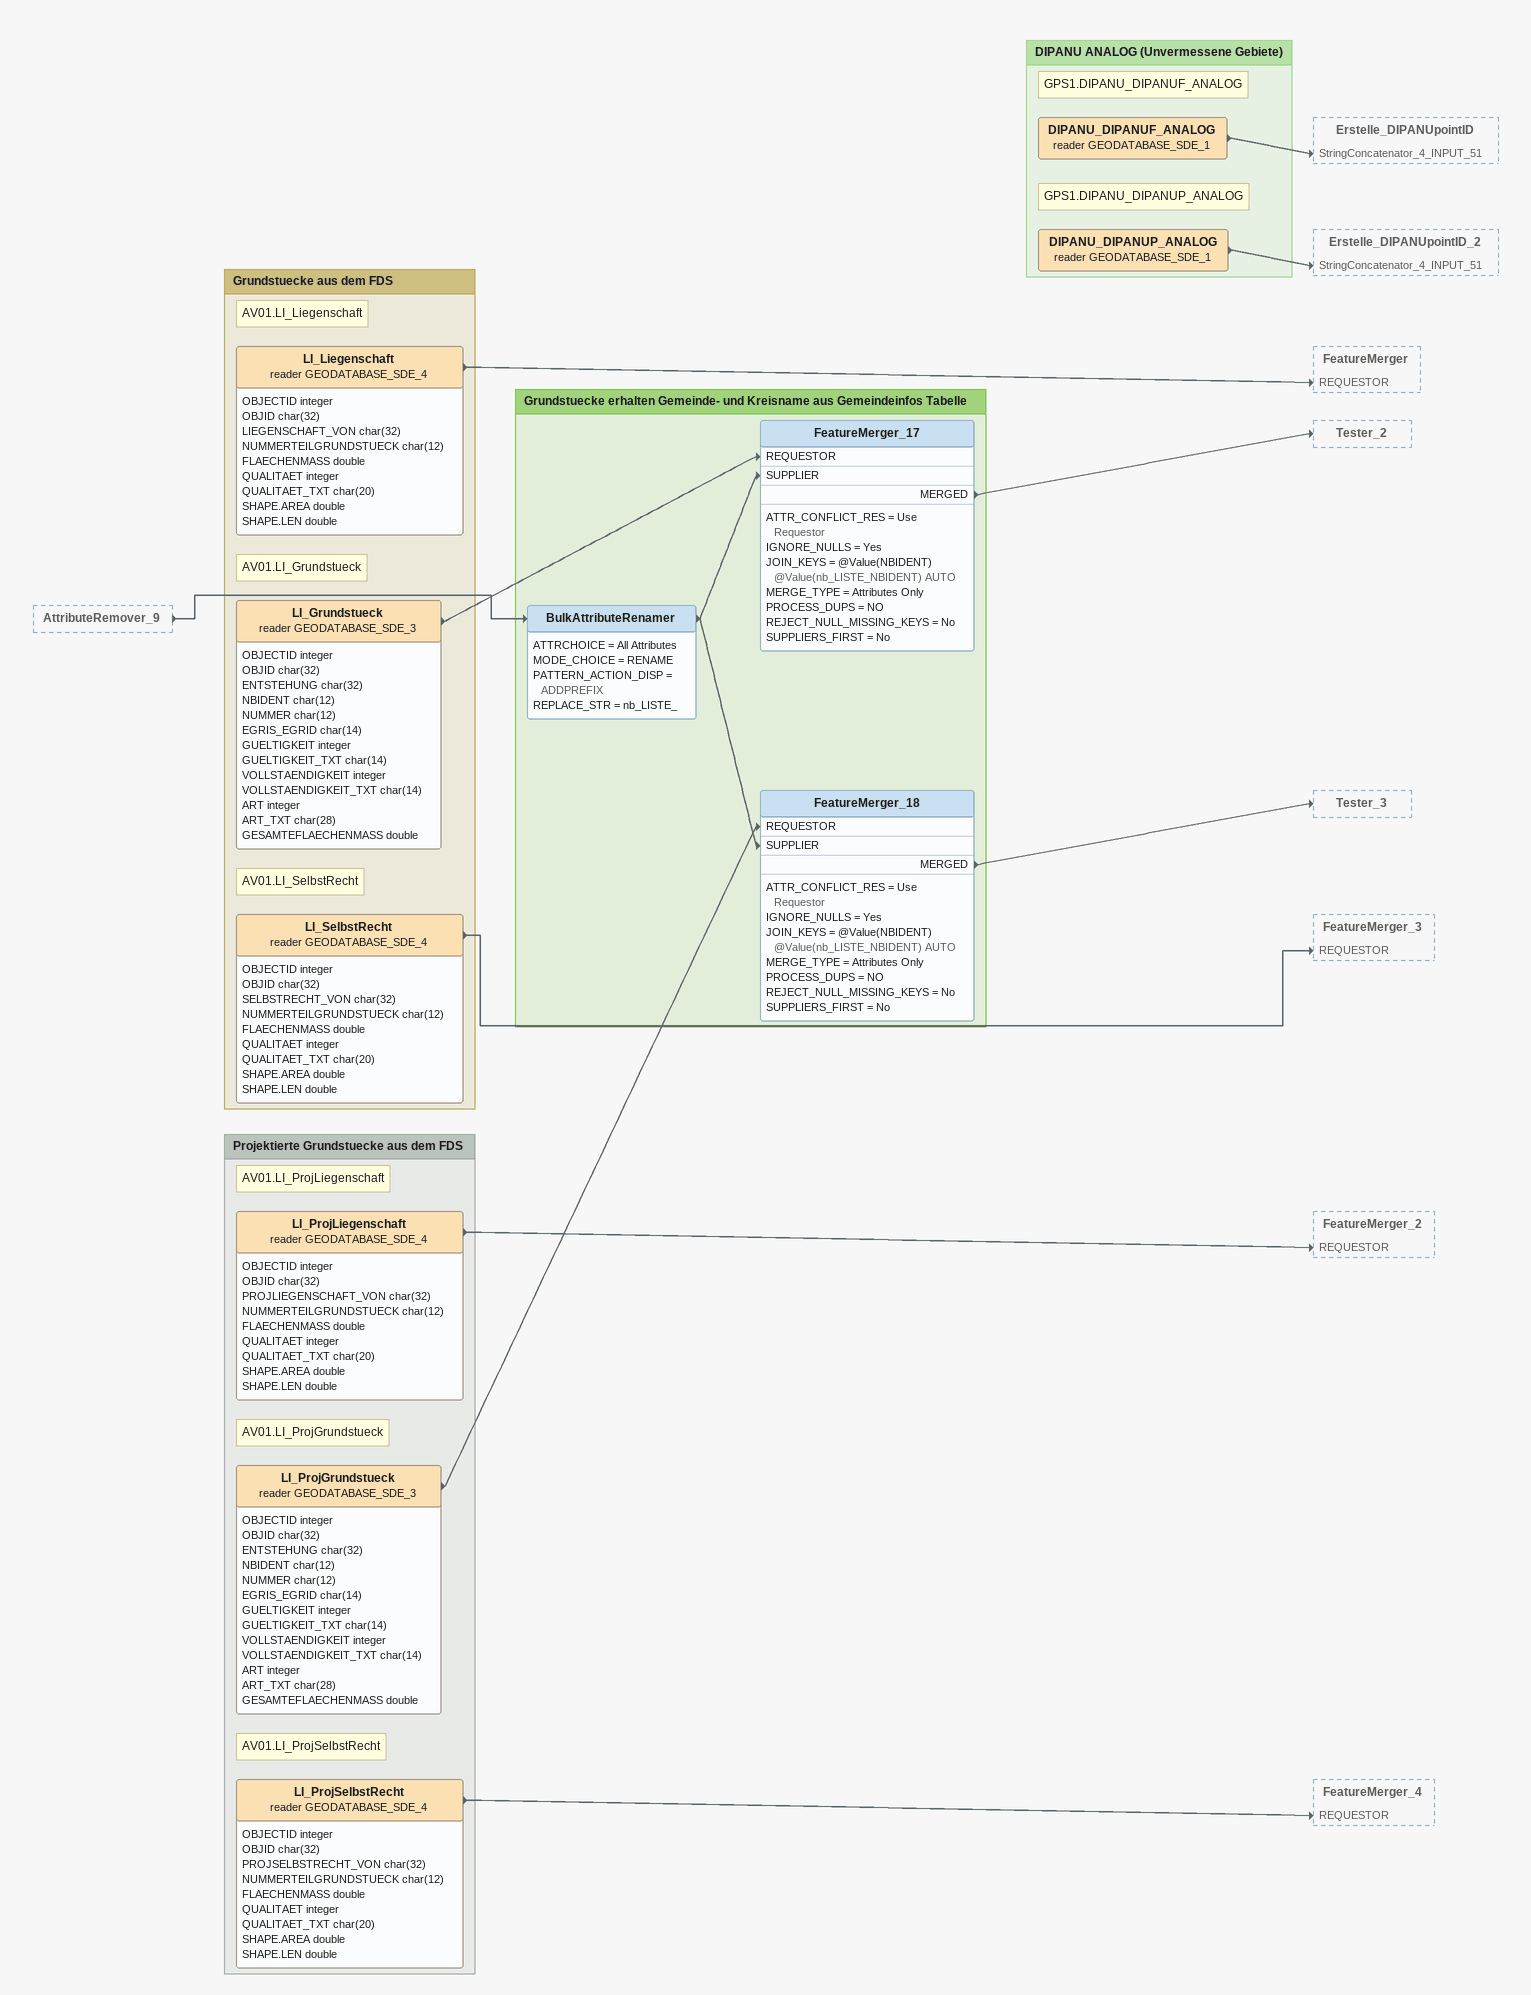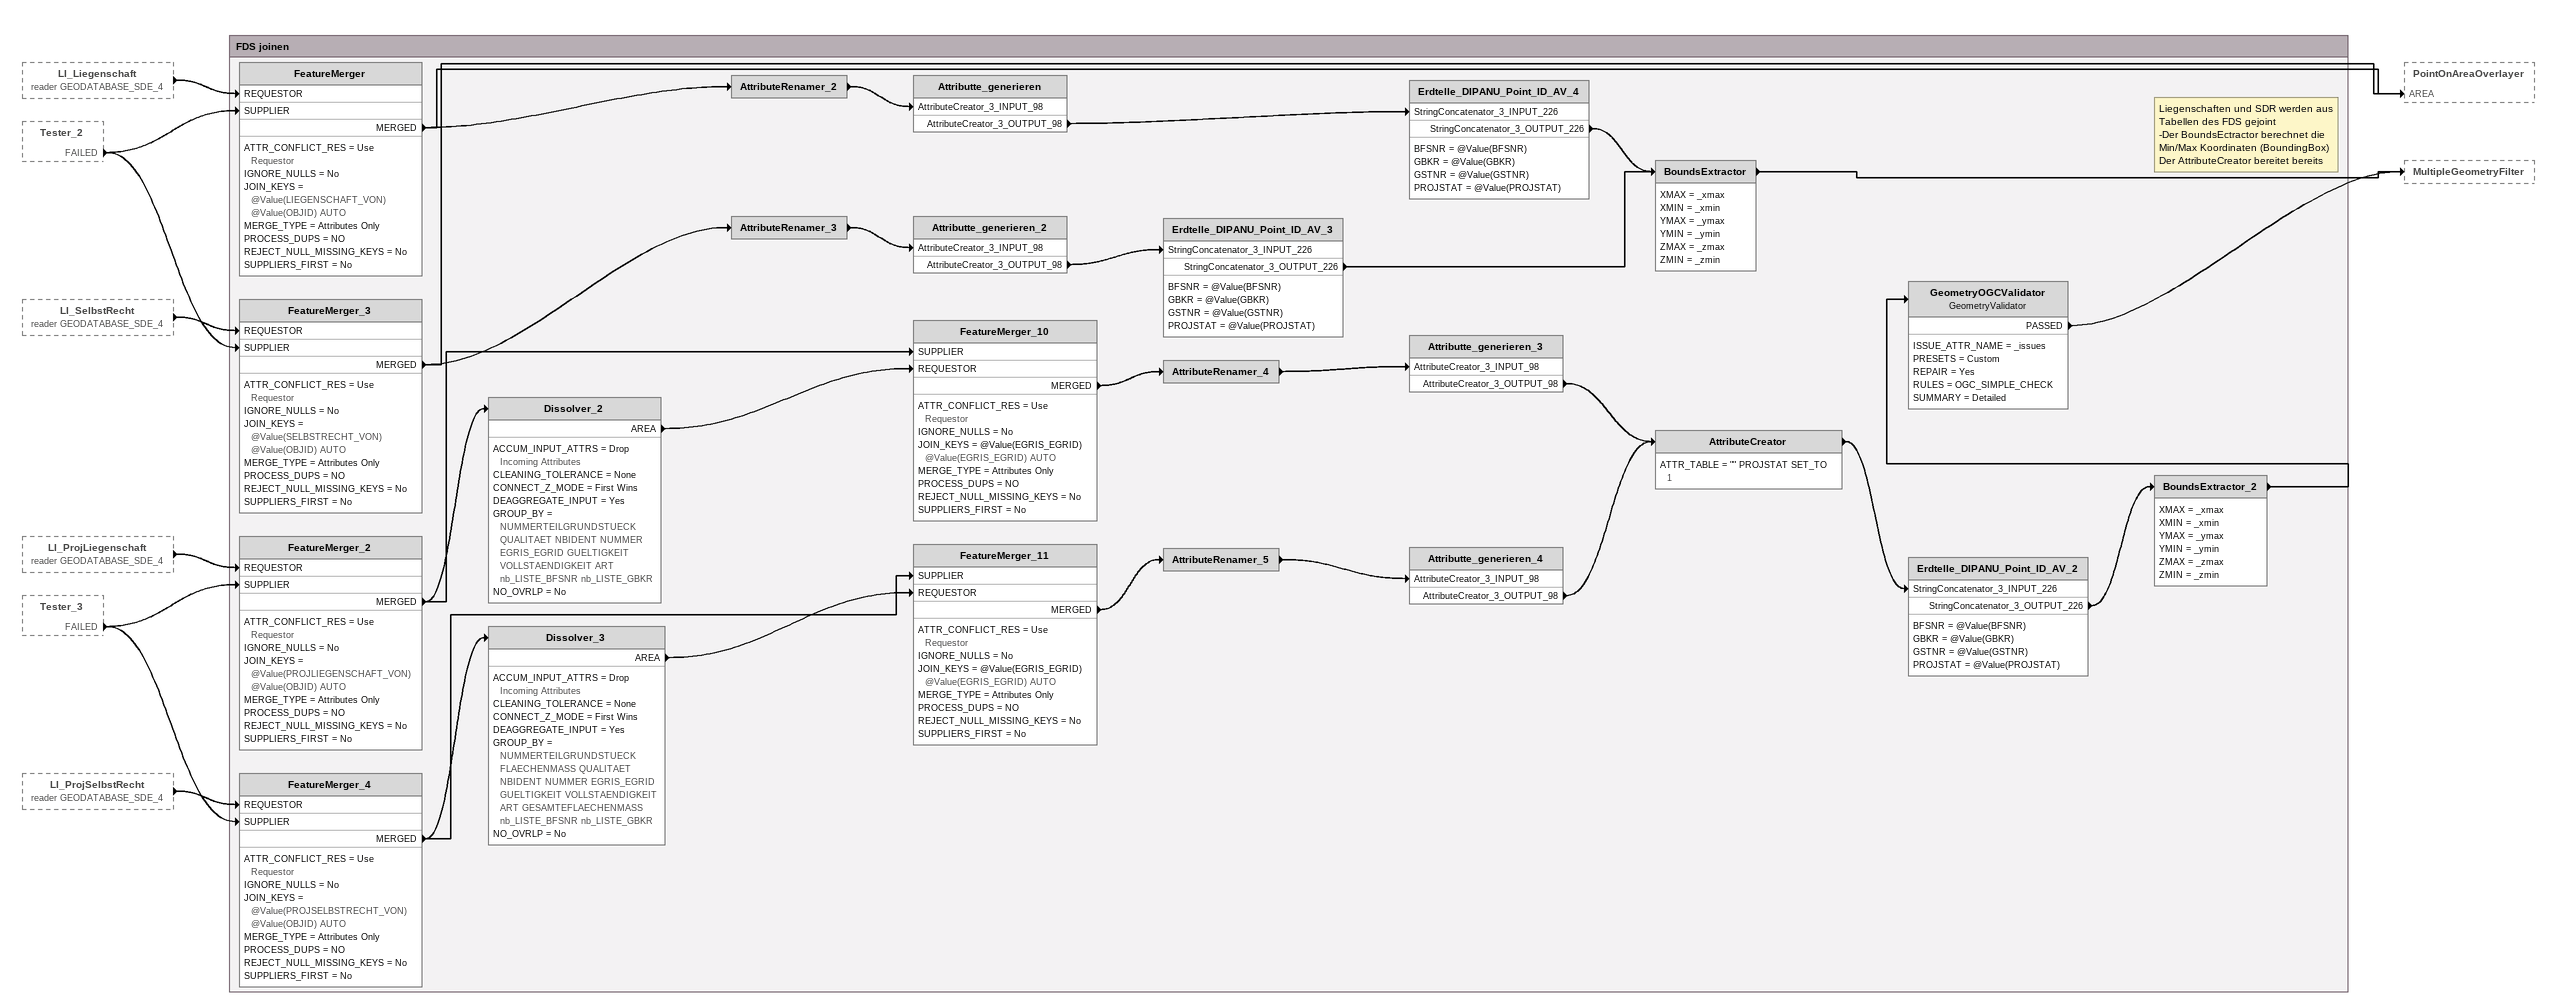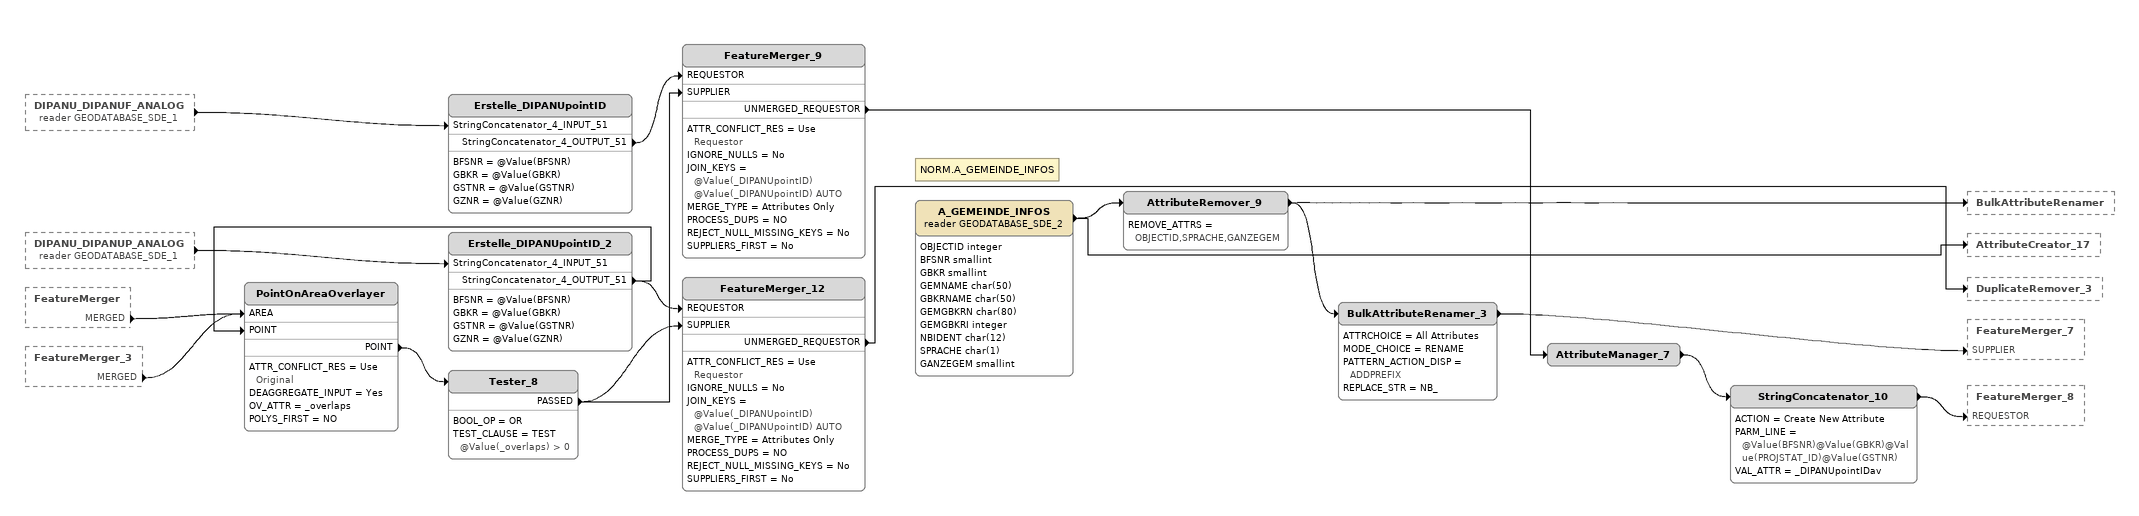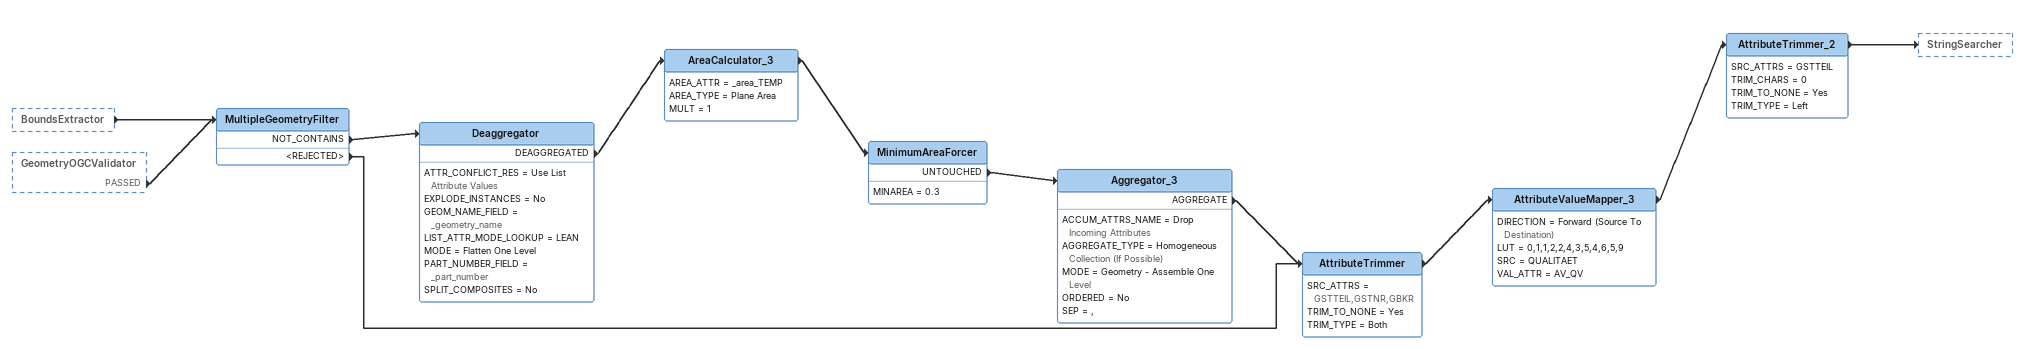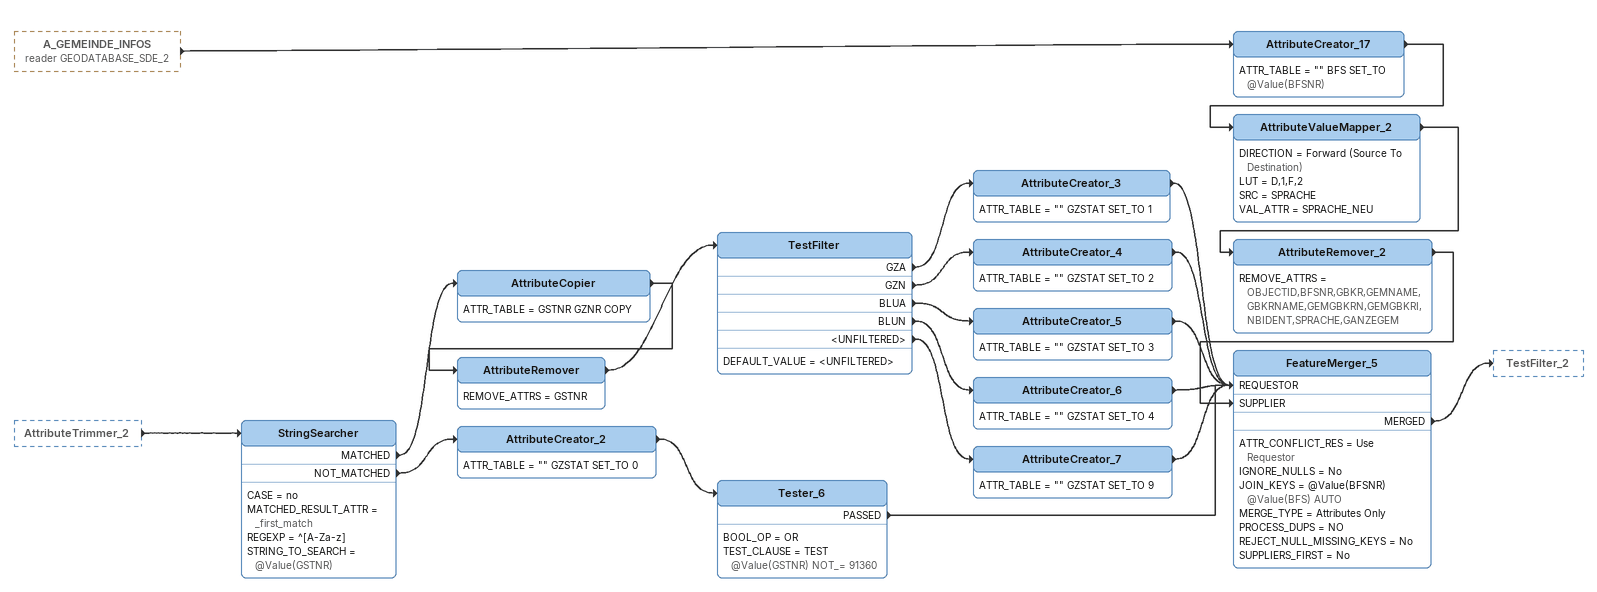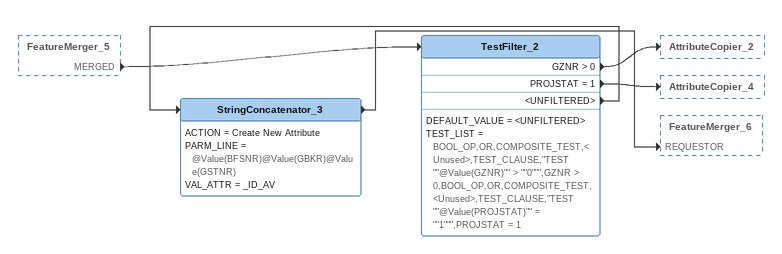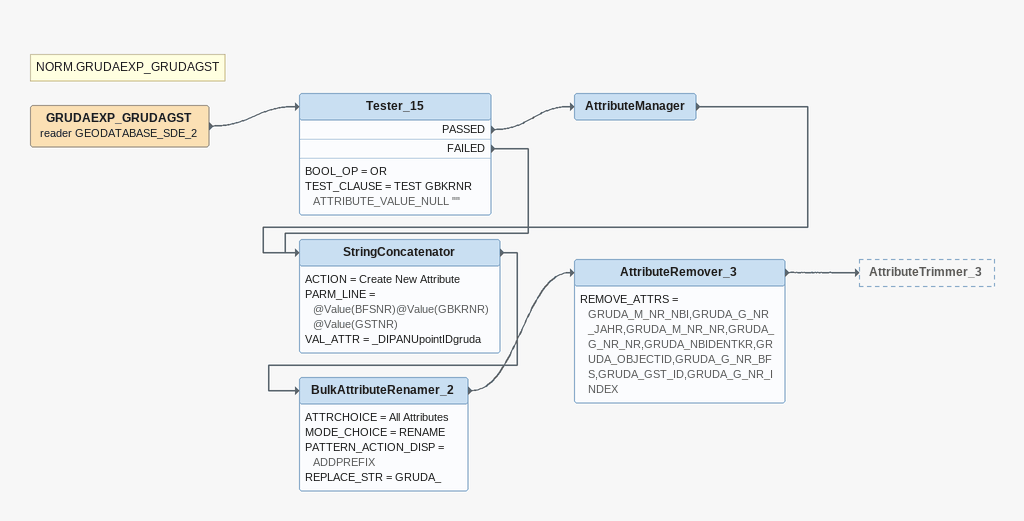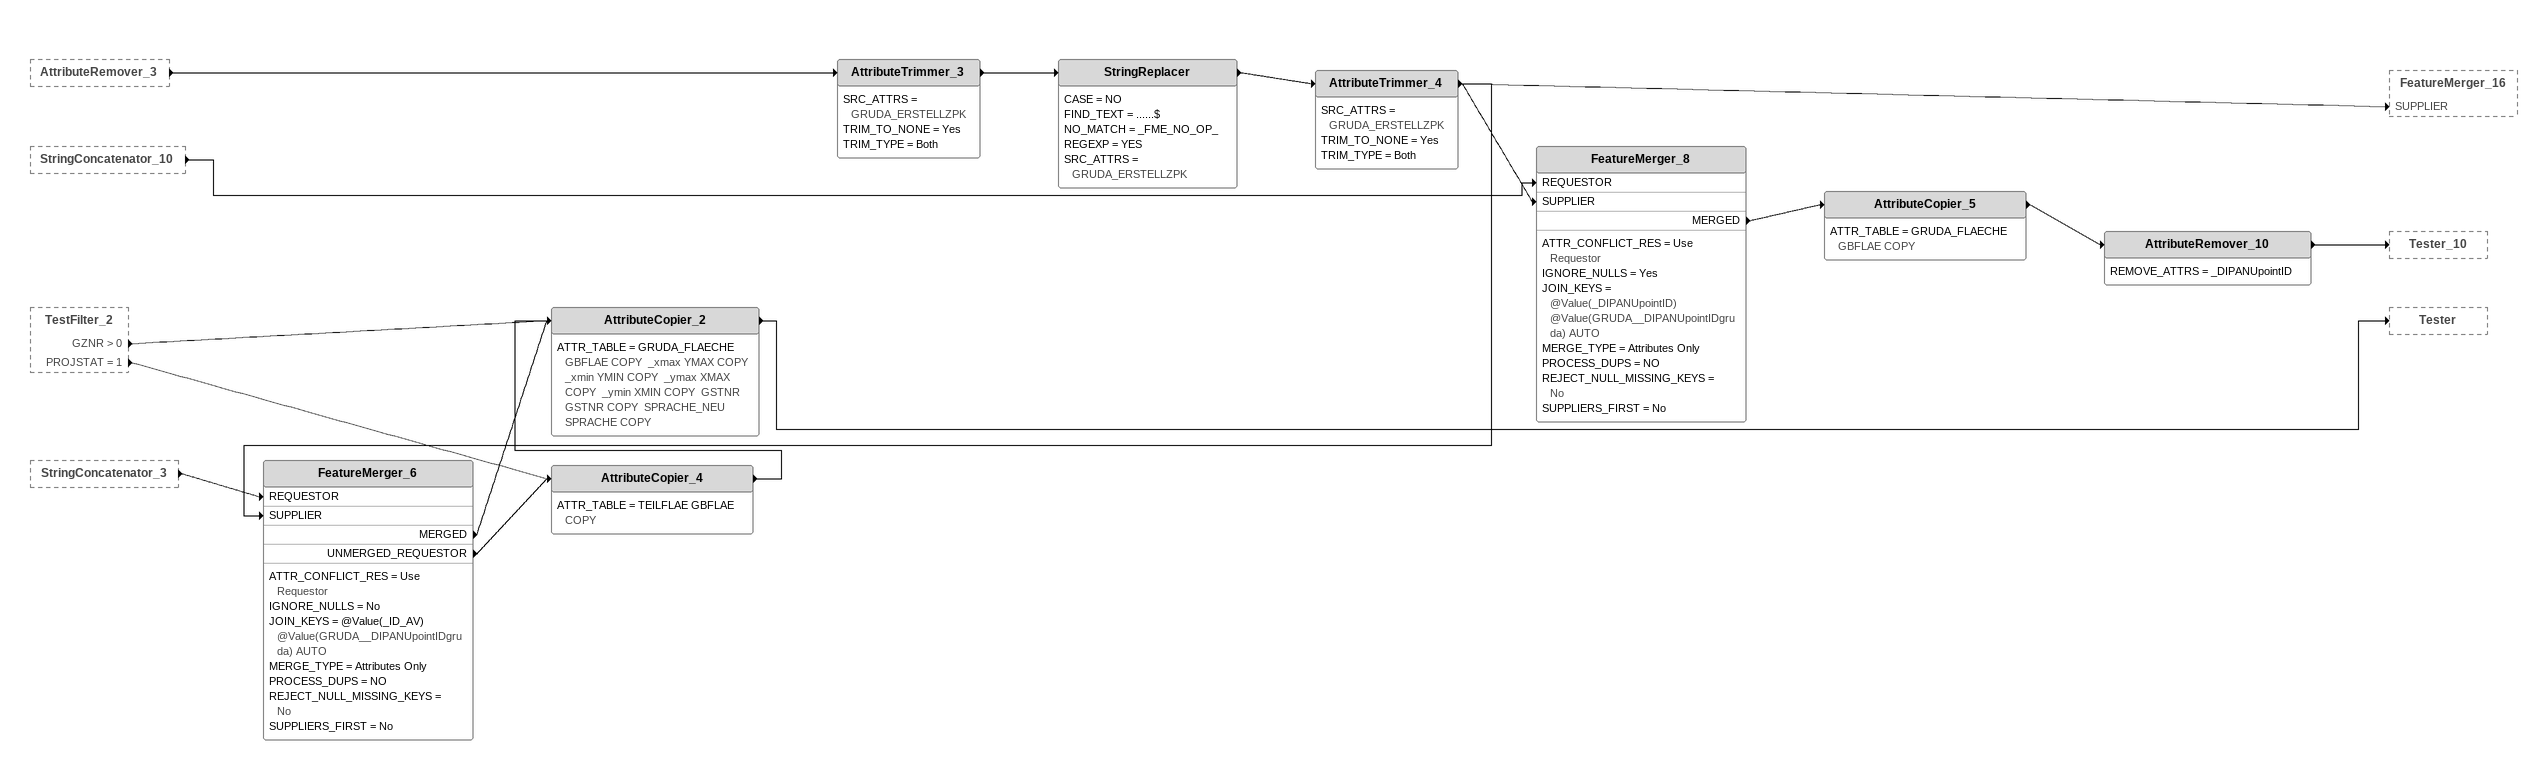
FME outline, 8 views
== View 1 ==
AttributeRemover_9 [outside]
    -> BulkAttributeRenamer

Bookmark: Grundstuecke aus dem FDS
Note: AV01.LI_Grundstueck
LI_Grundstueck (reader GEODATABASE_SDE_3)
    attributes: OBJECTID integer, OBJID char(32), ENTSTEHUNG char(32), NBIDENT char(12), NUMMER char(12), EGRIS_EGRID char(14), GUELTIGKEIT integer, GUELTIGKEIT_TXT char(14), VOLLSTAENDIGKEIT integer, VOLLSTAENDIGKEIT_TXT char(14), ART integer, ART_TXT char(28), GESAMTEFLAECHENMASS double
    -> FeatureMerger_17 [REQUESTOR]
Note: AV01.LI_Liegenschaft
LI_Liegenschaft (reader GEODATABASE_SDE_4)
    attributes: OBJECTID integer, OBJID char(32), LIEGENSCHAFT_VON char(32), NUMMERTEILGRUNDSTUECK char(12), FLAECHENMASS double, QUALITAET integer, QUALITAET_TXT char(20), SHAPE.AREA double, SHAPE.LEN double
    -> FeatureMerger [REQUESTOR]
Note: AV01.LI_SelbstRecht
LI_SelbstRecht (reader GEODATABASE_SDE_4)
    attributes: OBJECTID integer, OBJID char(32), SELBSTRECHT_VON char(32), NUMMERTEILGRUNDSTUECK char(12), FLAECHENMASS double, QUALITAET integer, QUALITAET_TXT char(20), SHAPE.AREA double, SHAPE.LEN double
    -> FeatureMerger_3 [REQUESTOR]

Bookmark: Projektierte Grundstuecke aus dem FDS
Note: AV01.LI_ProjLiegenschaft
LI_ProjLiegenschaft (reader GEODATABASE_SDE_4)
    attributes: OBJECTID integer, OBJID char(32), PROJLIEGENSCHAFT_VON char(32), NUMMERTEILGRUNDSTUECK char(12), FLAECHENMASS double, QUALITAET integer, QUALITAET_TXT char(20), SHAPE.AREA double, SHAPE.LEN double
    -> FeatureMerger_2 [REQUESTOR]
Note: AV01.LI_ProjGrundstueck
LI_ProjGrundstueck (reader GEODATABASE_SDE_3)
    attributes: OBJECTID integer, OBJID char(32), ENTSTEHUNG char(32), NBIDENT char(12), NUMMER char(12), EGRIS_EGRID char(14), GUELTIGKEIT integer, GUELTIGKEIT_TXT char(14), VOLLSTAENDIGKEIT integer, VOLLSTAENDIGKEIT_TXT char(14), ART integer, ART_TXT char(28), GESAMTEFLAECHENMASS double
    -> FeatureMerger_18 [REQUESTOR]
Note: AV01.LI_ProjSelbstRecht
LI_ProjSelbstRecht (reader GEODATABASE_SDE_4)
    attributes: OBJECTID integer, OBJID char(32), PROJSELBSTRECHT_VON char(32), NUMMERTEILGRUNDSTUECK char(12), FLAECHENMASS double, QUALITAET integer, QUALITAET_TXT char(20), SHAPE.AREA double, SHAPE.LEN double
    -> FeatureMerger_4 [REQUESTOR]

Bookmark: DIPANU ANALOG (Unvermessene Gebiete)
Note: GPS1.DIPANU_DIPANUF_ANALOG
DIPANU_DIPANUF_ANALOG (reader GEODATABASE_SDE_1)
    -> Erstelle_DIPANUpointID [StringConcatenator_4_INPUT_51]
Note: GPS1.DIPANU_DIPANUP_ANALOG
DIPANU_DIPANUP_ANALOG (reader GEODATABASE_SDE_1)
    -> Erstelle_DIPANUpointID_2 [StringConcatenator_4_INPUT_51]

Bookmark: Grundstuecke erhalten Gemeinde- und Kreisname aus Gemeindeinfos Tabelle
BulkAttributeRenamer
    ATTRCHOICE = All Attributes
    MODE_CHOICE = RENAME
    PATTERN_ACTION_DISP = ADDPREFIX
    REPLACE_STR = nb_LISTE_
    -> FeatureMerger_17 [SUPPLIER]
    -> FeatureMerger_18 [SUPPLIER]
FeatureMerger_17
    ATTR_CONFLICT_RES = Use Requestor
    IGNORE_NULLS = Yes
    JOIN_KEYS = @Value(NBIDENT) @Value(nb_LISTE_NBIDENT) AUTO
    MERGE_TYPE = Attributes Only
    PROCESS_DUPS = NO
    REJECT_NULL_MISSING_KEYS = No
    SUPPLIERS_FIRST = No
    MERGED -> Tester_2
FeatureMerger_18
    ATTR_CONFLICT_RES = Use Requestor
    IGNORE_NULLS = Yes
    JOIN_KEYS = @Value(NBIDENT) @Value(nb_LISTE_NBIDENT) AUTO
    MERGE_TYPE = Attributes Only
    PROCESS_DUPS = NO
    REJECT_NULL_MISSING_KEYS = No
    SUPPLIERS_FIRST = No
    MERGED -> Tester_3

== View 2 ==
LI_Liegenschaft (reader GEODATABASE_SDE_4) [outside]
    -> FeatureMerger [REQUESTOR]
Tester_2 [outside]
    FAILED -> FeatureMerger_3 [SUPPLIER]
    FAILED -> FeatureMerger [SUPPLIER]
LI_SelbstRecht (reader GEODATABASE_SDE_4) [outside]
    -> FeatureMerger_3 [REQUESTOR]
LI_ProjLiegenschaft (reader GEODATABASE_SDE_4) [outside]
    -> FeatureMerger_2 [REQUESTOR]
Tester_3 [outside]
    FAILED -> FeatureMerger_4 [SUPPLIER]
    FAILED -> FeatureMerger_2 [SUPPLIER]
LI_ProjSelbstRecht (reader GEODATABASE_SDE_4) [outside]
    -> FeatureMerger_4 [REQUESTOR]

Bookmark: FDS joinen
FeatureMerger
    ATTR_CONFLICT_RES = Use Requestor
    IGNORE_NULLS = No
    JOIN_KEYS = @Value(LIEGENSCHAFT_VON) @Value(OBJID) AUTO
    MERGE_TYPE = Attributes Only
    PROCESS_DUPS = NO
    REJECT_NULL_MISSING_KEYS = No
    SUPPLIERS_FIRST = No
    MERGED -> AttributeRenamer_2
    MERGED -> PointOnAreaOverlayer [AREA]
AttributeRenamer_2
    -> Attributte_generieren [AttributeCreator_3_INPUT_98]
Attributte_generieren
    AttributeCreator_3_OUTPUT_98 -> Erdtelle_DIPANU_Point_ID_AV_4 [StringConcatenator_3_INPUT_226]
Erdtelle_DIPANU_Point_ID_AV_4
    BFSNR = @Value(BFSNR)
    GBKR = @Value(GBKR)
    GSTNR = @Value(GSTNR)
    PROJSTAT = @Value(PROJSTAT)
    StringConcatenator_3_OUTPUT_226 -> BoundsExtractor
FeatureMerger_3
    ATTR_CONFLICT_RES = Use Requestor
    IGNORE_NULLS = No
    JOIN_KEYS = @Value(SELBSTRECHT_VON) @Value(OBJID) AUTO
    MERGE_TYPE = Attributes Only
    PROCESS_DUPS = NO
    REJECT_NULL_MISSING_KEYS = No
    SUPPLIERS_FIRST = No
    MERGED -> AttributeRenamer_3
    MERGED -> PointOnAreaOverlayer [AREA]
AttributeRenamer_3
    -> Attributte_generieren_2 [AttributeCreator_3_INPUT_98]
Attributte_generieren_2
    AttributeCreator_3_OUTPUT_98 -> Erdtelle_DIPANU_Point_ID_AV_3 [StringConcatenator_3_INPUT_226]
Erdtelle_DIPANU_Point_ID_AV_3
    BFSNR = @Value(BFSNR)
    GBKR = @Value(GBKR)
    GSTNR = @Value(GSTNR)
    PROJSTAT = @Value(PROJSTAT)
    StringConcatenator_3_OUTPUT_226 -> BoundsExtractor
Note: Liegenschaften und SDR werden aus Tabellen des FDS gejoint / -Der BoundsEctractor berechnet die Min/Max Koordinaten (BoundingBox) / Der AttributeCreator bereitet bereits
BoundsExtractor
    XMAX = _xmax
    XMIN = _xmin
    YMAX = _ymax
    YMIN = _ymin
    ZMAX = _zmax
    ZMIN = _zmin
    -> MultipleGeometryFilter
FeatureMerger_2
    ATTR_CONFLICT_RES = Use Requestor
    IGNORE_NULLS = No
    JOIN_KEYS = @Value(PROJLIEGENSCHAFT_VON) @Value(OBJID) AUTO
    MERGE_TYPE = Attributes Only
    PROCESS_DUPS = NO
    REJECT_NULL_MISSING_KEYS = No
    SUPPLIERS_FIRST = No
    MERGED -> Dissolver_2
    MERGED -> FeatureMerger_10 [SUPPLIER]
Dissolver_2
    ACCUM_INPUT_ATTRS = Drop Incoming Attributes
    CLEANING_TOLERANCE = None
    CONNECT_Z_MODE = First Wins
    DEAGGREGATE_INPUT = Yes
    GROUP_BY = NUMMERTEILGRUNDSTUECK QUALITAET NBIDENT NUMMER EGRIS_EGRID GUELTIGKEIT VOLLSTAENDIGKEIT ART nb_LISTE_BFSNR nb_LISTE_GBKR
    NO_OVRLP = No
    AREA -> FeatureMerger_10 [REQUESTOR]
FeatureMerger_10
    ATTR_CONFLICT_RES = Use Requestor
    IGNORE_NULLS = No
    JOIN_KEYS = @Value(EGRIS_EGRID) @Value(EGRIS_EGRID) AUTO
    MERGE_TYPE = Attributes Only
    PROCESS_DUPS = NO
    REJECT_NULL_MISSING_KEYS = No
    SUPPLIERS_FIRST = No
    MERGED -> AttributeRenamer_4
AttributeRenamer_4
    -> Attributte_generieren_3 [AttributeCreator_3_INPUT_98]
Attributte_generieren_3
    AttributeCreator_3_OUTPUT_98 -> AttributeCreator
FeatureMerger_4
    ATTR_CONFLICT_RES = Use Requestor
    IGNORE_NULLS = No
    JOIN_KEYS = @Value(PROJSELBSTRECHT_VON) @Value(OBJID) AUTO
    MERGE_TYPE = Attributes Only
    PROCESS_DUPS = NO
    REJECT_NULL_MISSING_KEYS = No
    SUPPLIERS_FIRST = No
    MERGED -> Dissolver_3
    MERGED -> FeatureMerger_11 [SUPPLIER]
Dissolver_3
    ACCUM_INPUT_ATTRS = Drop Incoming Attributes
    CLEANING_TOLERANCE = None
    CONNECT_Z_MODE = First Wins
    DEAGGREGATE_INPUT = Yes
    GROUP_BY = NUMMERTEILGRUNDSTUECK FLAECHENMASS QUALITAET NBIDENT NUMMER EGRIS_EGRID GUELTIGKEIT VOLLSTAENDIGKEIT ART GESAMTEFLAECHENMASS nb_LISTE_BFSNR nb_LISTE_GBKR
    NO_OVRLP = No
    AREA -> FeatureMerger_11 [REQUESTOR]
FeatureMerger_11
    ATTR_CONFLICT_RES = Use Requestor
    IGNORE_NULLS = No
    JOIN_KEYS = @Value(EGRIS_EGRID) @Value(EGRIS_EGRID) AUTO
    MERGE_TYPE = Attributes Only
    PROCESS_DUPS = NO
    REJECT_NULL_MISSING_KEYS = No
    SUPPLIERS_FIRST = No
    MERGED -> AttributeRenamer_5
AttributeRenamer_5
    -> Attributte_generieren_4 [AttributeCreator_3_INPUT_98]
Attributte_generieren_4
    AttributeCreator_3_OUTPUT_98 -> AttributeCreator
AttributeCreator
    ATTR_TABLE = "" PROJSTAT SET_TO 1
    -> Erdtelle_DIPANU_Point_ID_AV_2 [StringConcatenator_3_INPUT_226]
Erdtelle_DIPANU_Point_ID_AV_2
    BFSNR = @Value(BFSNR)
    GBKR = @Value(GBKR)
    GSTNR = @Value(GSTNR)
    PROJSTAT = @Value(PROJSTAT)
    StringConcatenator_3_OUTPUT_226 -> BoundsExtractor_2
BoundsExtractor_2
    XMAX = _xmax
    XMIN = _xmin
    YMAX = _ymax
    YMIN = _ymin
    ZMAX = _zmax
    ZMIN = _zmin
    -> GeometryOGCValidator
GeometryOGCValidator: GeometryValidator
    ISSUE_ATTR_NAME = _issues
    PRESETS = Custom
    REPAIR = Yes
    RULES = OGC_SIMPLE_CHECK
    SUMMARY = Detailed
    PASSED -> MultipleGeometryFilter

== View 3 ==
DIPANU_DIPANUF_ANALOG (reader GEODATABASE_SDE_1) [outside]
    -> Erstelle_DIPANUpointID [StringConcatenator_4_INPUT_51]
DIPANU_DIPANUP_ANALOG (reader GEODATABASE_SDE_1) [outside]
    -> Erstelle_DIPANUpointID_2 [StringConcatenator_4_INPUT_51]
FeatureMerger [outside]
    MERGED -> PointOnAreaOverlayer [AREA]
FeatureMerger_3 [outside]
    MERGED -> PointOnAreaOverlayer [AREA]
Erstelle_DIPANUpointID
    BFSNR = @Value(BFSNR)
    GBKR = @Value(GBKR)
    GSTNR = @Value(GSTNR)
    GZNR = @Value(GZNR)
    StringConcatenator_4_OUTPUT_51 -> FeatureMerger_9 [REQUESTOR]
Erstelle_DIPANUpointID_2
    BFSNR = @Value(BFSNR)
    GBKR = @Value(GBKR)
    GSTNR = @Value(GSTNR)
    GZNR = @Value(GZNR)
    StringConcatenator_4_OUTPUT_51 -> PointOnAreaOverlayer [POINT]
    StringConcatenator_4_OUTPUT_51 -> FeatureMerger_12 [REQUESTOR]
Note: NORM.A_GEMEINDE_INFOS
A_GEMEINDE_INFOS (reader GEODATABASE_SDE_2)
    attributes: OBJECTID integer, BFSNR smallint, GBKR smallint, GEMNAME char(50), GBKRNAME char(50), GEMGBKRN char(80), GEMGBKRI integer, NBIDENT char(12), SPRACHE char(1), GANZEGEM smallint
    -> AttributeRemover_9
    -> AttributeCreator_17
AttributeRemover_9
    REMOVE_ATTRS = OBJECTID,SPRACHE,GANZEGEM
    -> BulkAttributeRenamer
    -> BulkAttributeRenamer_3
BulkAttributeRenamer_3
    ATTRCHOICE = All Attributes
    MODE_CHOICE = RENAME
    PATTERN_ACTION_DISP = ADDPREFIX
    REPLACE_STR = NB_
    -> FeatureMerger_7 [SUPPLIER]
PointOnAreaOverlayer
    ATTR_CONFLICT_RES = Use Original
    DEAGGREGATE_INPUT = Yes
    OV_ATTR = _overlaps
    POLYS_FIRST = NO
    POINT -> Tester_8
Tester_8
    BOOL_OP = OR
    TEST_CLAUSE = TEST @Value(_overlaps) > 0
    PASSED -> FeatureMerger_12 [SUPPLIER]
    PASSED -> FeatureMerger_9 [SUPPLIER]
FeatureMerger_9
    ATTR_CONFLICT_RES = Use Requestor
    IGNORE_NULLS = No
    JOIN_KEYS = @Value(_DIPANUpointID) @Value(_DIPANUpointID) AUTO
    MERGE_TYPE = Attributes Only
    PROCESS_DUPS = NO
    REJECT_NULL_MISSING_KEYS = No
    SUPPLIERS_FIRST = No
    UNMERGED_REQUESTOR -> AttributeManager_7
AttributeManager_7
    -> StringConcatenator_10
StringConcatenator_10
    ACTION = Create New Attribute
    PARM_LINE = @Value(BFSNR)@Value(GBKR)@Value(PROJSTAT_ID)@Value(GSTNR)
    VAL_ATTR = _DIPANUpointIDav
    -> FeatureMerger_8 [REQUESTOR]
FeatureMerger_12
    ATTR_CONFLICT_RES = Use Requestor
    IGNORE_NULLS = No
    JOIN_KEYS = @Value(_DIPANUpointID) @Value(_DIPANUpointID) AUTO
    MERGE_TYPE = Attributes Only
    PROCESS_DUPS = NO
    REJECT_NULL_MISSING_KEYS = No
    SUPPLIERS_FIRST = No
    UNMERGED_REQUESTOR -> DuplicateRemover_3

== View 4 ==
BoundsExtractor [outside]
    -> MultipleGeometryFilter
GeometryOGCValidator [outside]
    PASSED -> MultipleGeometryFilter
MultipleGeometryFilter
    NOT_CONTAINS -> Deaggregator
    <REJECTED> -> AttributeTrimmer
Deaggregator
    ATTR_CONFLICT_RES = Use List Attribute Values
    EXPLODE_INSTANCES = No
    GEOM_NAME_FIELD = _geometry_name
    LIST_ATTR_MODE_LOOKUP = LEAN
    MODE = Flatten One Level
    PART_NUMBER_FIELD = _part_number
    SPLIT_COMPOSITES = No
    DEAGGREGATED -> AreaCalculator_3
AreaCalculator_3
    AREA_ATTR = _area_TEMP
    AREA_TYPE = Plane Area
    MULT = 1
    -> MinimumAreaForcer
MinimumAreaForcer
    MINAREA = 0.3
    UNTOUCHED -> Aggregator_3
Aggregator_3
    ACCUM_ATTRS_NAME = Drop Incoming Attributes
    AGGREGATE_TYPE = Homogeneous Collection (If Possible)
    MODE = Geometry - Assemble One Level
    ORDERED = No
    SEP = ,
    AGGREGATE -> AttributeTrimmer
AttributeTrimmer
    SRC_ATTRS = GSTTEIL,GSTNR,GBKR
    TRIM_TO_NONE = Yes
    TRIM_TYPE = Both
    -> AttributeValueMapper_3
AttributeValueMapper_3
    DIRECTION = Forward (Source To Destination)
    LUT = 0,1,1,2,2,4,3,5,4,6,5,9
    SRC = QUALITAET
    VAL_ATTR = AV_QV
    -> AttributeTrimmer_2
AttributeTrimmer_2
    SRC_ATTRS = GSTTEIL
    TRIM_CHARS = 0
    TRIM_TO_NONE = Yes
    TRIM_TYPE = Left
    -> StringSearcher

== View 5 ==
A_GEMEINDE_INFOS (reader GEODATABASE_SDE_2) [outside]
    -> AttributeCreator_17
AttributeTrimmer_2 [outside]
    -> StringSearcher
StringSearcher
    CASE = no
    MATCHED_RESULT_ATTR = _first_match
    REGEXP = ^[A-Za-z]
    STRING_TO_SEARCH = @Value(GSTNR)
    MATCHED -> AttributeCopier
    NOT_MATCHED -> AttributeCreator_2
AttributeCopier
    ATTR_TABLE = GSTNR GZNR COPY
    -> AttributeRemover
AttributeRemover
    REMOVE_ATTRS = GSTNR
    -> TestFilter
TestFilter
    DEFAULT_VALUE = <UNFILTERED>
    GZA -> AttributeCreator_3
    GZN -> AttributeCreator_4
    BLUA -> AttributeCreator_5
    BLUN -> AttributeCreator_6
    <UNFILTERED> -> AttributeCreator_7
AttributeCreator_3
    ATTR_TABLE = "" GZSTAT SET_TO 1
    -> FeatureMerger_5 [REQUESTOR]
AttributeCreator_4
    ATTR_TABLE = "" GZSTAT SET_TO 2
    -> FeatureMerger_5 [REQUESTOR]
AttributeCreator_5
    ATTR_TABLE = "" GZSTAT SET_TO 3
    -> FeatureMerger_5 [REQUESTOR]
AttributeCreator_6
    ATTR_TABLE = "" GZSTAT SET_TO 4
    -> FeatureMerger_5 [REQUESTOR]
AttributeCreator_7
    ATTR_TABLE = "" GZSTAT SET_TO 9
    -> FeatureMerger_5 [REQUESTOR]
AttributeCreator_2
    ATTR_TABLE = "" GZSTAT SET_TO 0
    -> Tester_6
Tester_6
    BOOL_OP = OR
    TEST_CLAUSE = TEST @Value(GSTNR) NOT_= 91360
    PASSED -> FeatureMerger_5 [REQUESTOR]
AttributeCreator_17
    ATTR_TABLE = "" BFS SET_TO @Value(BFSNR)
    -> AttributeValueMapper_2
AttributeValueMapper_2
    DIRECTION = Forward (Source To Destination)
    LUT = D,1,F,2
    SRC = SPRACHE
    VAL_ATTR = SPRACHE_NEU
    -> AttributeRemover_2
AttributeRemover_2
    REMOVE_ATTRS = OBJECTID,BFSNR,GBKR,GEMNAME,GBKRNAME,GEMGBKRN,GEMGBKRI,NBIDENT,SPRACHE,GANZEGEM
    -> FeatureMerger_5 [SUPPLIER]
FeatureMerger_5
    ATTR_CONFLICT_RES = Use Requestor
    IGNORE_NULLS = No
    JOIN_KEYS = @Value(BFSNR) @Value(BFS) AUTO
    MERGE_TYPE = Attributes Only
    PROCESS_DUPS = NO
    REJECT_NULL_MISSING_KEYS = No
    SUPPLIERS_FIRST = No
    MERGED -> TestFilter_2

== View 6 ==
FeatureMerger_5 [outside]
    MERGED -> TestFilter_2
TestFilter_2
    DEFAULT_VALUE = <UNFILTERED>
    TEST_LIST = BOOL_OP,OR,COMPOSITE_TEST,<Unused>,TEST_CLAUSE,"TEST ""@Value(GZNR)"" > ""0""",GZNR > 0,BOOL_OP,OR,COMPOSITE_TEST,<Unused>,TEST_CLAUSE,"TEST ""@Value(PROJSTAT)"" = ""1""",PROJSTAT = 1
    GZNR > 0 -> AttributeCopier_2
    PROJSTAT = 1 -> AttributeCopier_4
    <UNFILTERED> -> StringConcatenator_3
StringConcatenator_3
    ACTION = Create New Attribute
    PARM_LINE = @Value(BFSNR)@Value(GBKR)@Value(GSTNR)
    VAL_ATTR = _ID_AV
    -> FeatureMerger_6 [REQUESTOR]

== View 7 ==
Note: NORM.GRUDAEXP_GRUDAGST
GRUDAEXP_GRUDAGST (reader GEODATABASE_SDE_2)
    -> Tester_15
Tester_15
    BOOL_OP = OR
    TEST_CLAUSE = TEST GBKRNR ATTRIBUTE_VALUE_NULL ""
    PASSED -> AttributeManager
    FAILED -> StringConcatenator
AttributeManager
    -> StringConcatenator
StringConcatenator
    ACTION = Create New Attribute
    PARM_LINE = @Value(BFSNR)@Value(GBKRNR)@Value(GSTNR)
    VAL_ATTR = _DIPANUpointIDgruda
    -> BulkAttributeRenamer_2
BulkAttributeRenamer_2
    ATTRCHOICE = All Attributes
    MODE_CHOICE = RENAME
    PATTERN_ACTION_DISP = ADDPREFIX
    REPLACE_STR = GRUDA_
    -> AttributeRemover_3
AttributeRemover_3
    REMOVE_ATTRS = GRUDA_M_NR_NBI,GRUDA_G_NR_JAHR,GRUDA_M_NR_NR,GRUDA_G_NR_NR,GRUDA_NBIDENTKR,GRUDA_OBJECTID,GRUDA_G_NR_BFS,GRUDA_GST_ID,GRUDA_G_NR_INDEX
    -> AttributeTrimmer_3

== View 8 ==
AttributeRemover_3 [outside]
    -> AttributeTrimmer_3
StringConcatenator_10 [outside]
    -> FeatureMerger_8 [REQUESTOR]
TestFilter_2 [outside]
    GZNR > 0 -> AttributeCopier_2
    PROJSTAT = 1 -> AttributeCopier_4
StringConcatenator_3 [outside]
    -> FeatureMerger_6 [REQUESTOR]
AttributeTrimmer_3
    SRC_ATTRS = GRUDA_ERSTELLZPK
    TRIM_TO_NONE = Yes
    TRIM_TYPE = Both
    -> StringReplacer
StringReplacer
    CASE = NO
    FIND_TEXT = ......$
    NO_MATCH = _FME_NO_OP_
    REGEXP = YES
    SRC_ATTRS = GRUDA_ERSTELLZPK
    -> AttributeTrimmer_4
AttributeTrimmer_4
    SRC_ATTRS = GRUDA_ERSTELLZPK
    TRIM_TO_NONE = Yes
    TRIM_TYPE = Both
    -> FeatureMerger_6 [SUPPLIER]
    -> FeatureMerger_8 [SUPPLIER]
    -> FeatureMerger_16 [SUPPLIER]
FeatureMerger_8
    ATTR_CONFLICT_RES = Use Requestor
    IGNORE_NULLS = Yes
    JOIN_KEYS = @Value(_DIPANUpointID) @Value(GRUDA__DIPANUpointIDgruda) AUTO
    MERGE_TYPE = Attributes Only
    PROCESS_DUPS = NO
    REJECT_NULL_MISSING_KEYS = No
    SUPPLIERS_FIRST = No
    MERGED -> AttributeCopier_5
AttributeCopier_5
    ATTR_TABLE = GRUDA_FLAECHE GBFLAE COPY
    -> AttributeRemover_10
AttributeRemover_10
    REMOVE_ATTRS = _DIPANUpointID
    -> Tester_10
FeatureMerger_6
    ATTR_CONFLICT_RES = Use Requestor
    IGNORE_NULLS = No
    JOIN_KEYS = @Value(_ID_AV) @Value(GRUDA__DIPANUpointIDgruda) AUTO
    MERGE_TYPE = Attributes Only
    PROCESS_DUPS = NO
    REJECT_NULL_MISSING_KEYS = No
    SUPPLIERS_FIRST = No
    MERGED -> AttributeCopier_2
    UNMERGED_REQUESTOR -> AttributeCopier_4
AttributeCopier_4
    ATTR_TABLE = TEILFLAE GBFLAE COPY
    -> AttributeCopier_2
AttributeCopier_2
    ATTR_TABLE = GRUDA_FLAECHE GBFLAE COPY  _xmax YMAX COPY  _xmin YMIN COPY  _ymax XMAX COPY  _ymin XMIN COPY  GSTNR GSTNR COPY  SPRACHE_NEU SPRACHE COPY
    -> Tester
